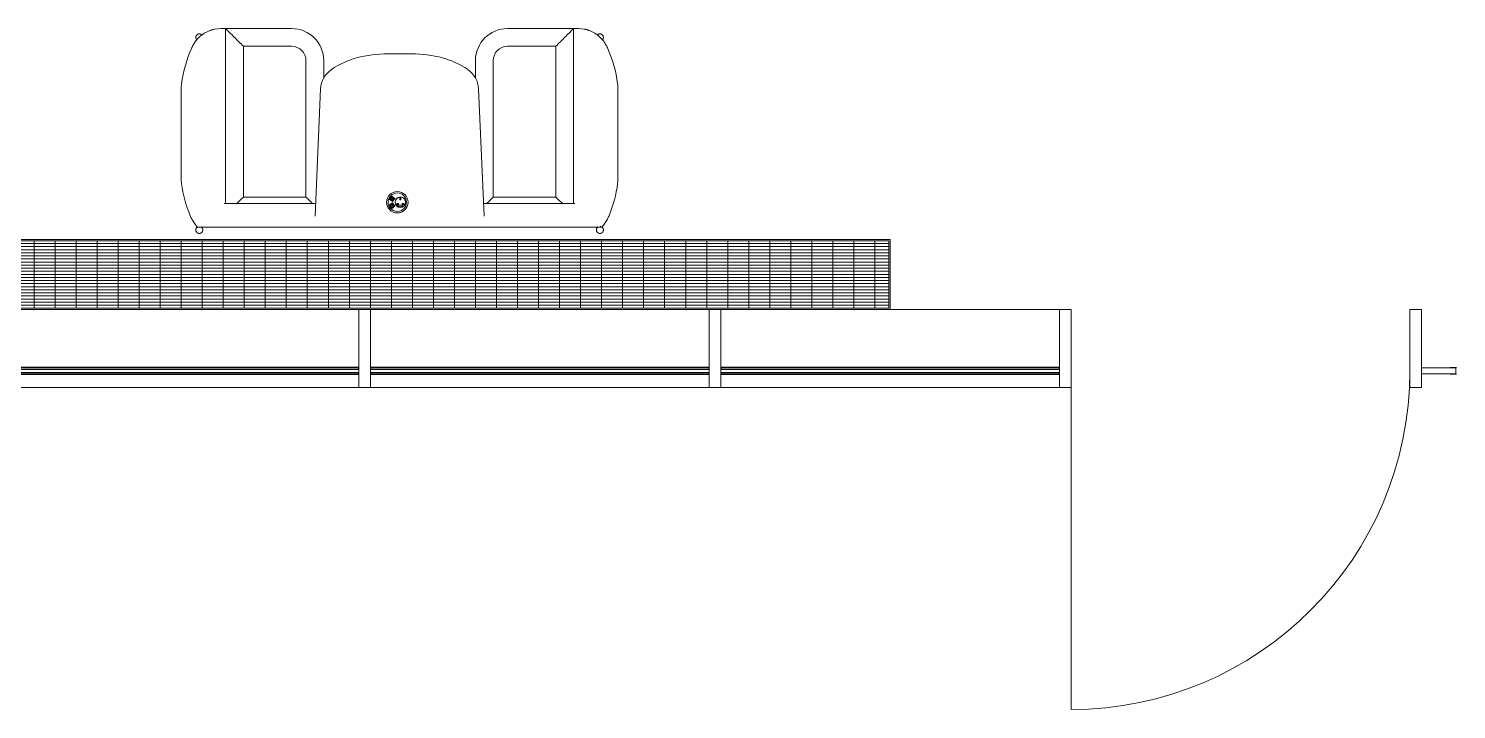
# Model space of a CAD drawing. Header units: millimetres. Extents: x 90978 to 295199, y -4084 to 97293.
# Drawn here: x 185611 to 191725, y 10695 to 13611 of the extents above; entities that cross this region are included whole.
import ezdxf

# ---------------------------------------------------------------- set-up
doc = ezdxf.new("R2010")
doc.units = ezdxf.units.MM
doc.header["$MEASUREMENT"] = 0
for name, color, linetype, lineweight in [('CSM-STL-XX-ZZ-M3-A-XXXX-00001_detached _19_04_21__rvt-1-Level 0$0$A-DOOR', 4, 'CONTINUOUS', 9), ('CSM-STL-XX-ZZ-M3-A-XXXX-00001_detached _19_04_21__rvt-1-Level 0$0$A-GENM', 7, 'CONTINUOUS', 9), ('CSM-STL-XX-ZZ-M3-A-XXXX-00001_detached _19_04_21__rvt-1-Level 0$0$A-GLAZ-CURT', 7, 'CONTINUOUS', 9), ('CSM-STL-XX-ZZ-M3-A-XXXX-00001_detached _19_04_21__rvt-1-Level 0$0$A-GLAZ-CWMG', 7, 'CONTINUOUS', 9), ('G-IMPT', 8, 'CONTINUOUS', 9), ('I-FURN', 8, 'CONTINUOUS', 9)]:
    doc.layers.add(name, color=color, linetype=linetype, lineweight=lineweight)

msp = doc.modelspace()

# ---------------------------------------------------------------- hatches: boundary and pattern name
at = {"layer": 'CSM-STL-XX-ZZ-M3-A-XXXX-00001_detached _19_04_21__rvt-1-Level 0$0$A-GENM'}
h = msp.add_hatch(dxfattribs=at)
h.set_pattern_fill('FP_27', color=256, style=0, pattern_type=2)
h.set_pattern_definition([(0, (173125.082, 12558.142), (0, 13.2), []), (90, (173125.08, 12558.14), (-90, 6e-15), [])])
h.paths.add_polyline_path([(189294.8, 12414.1), (189294.8, 12702.1), (156955.3, 12702.1), (156955.3, 12414.1), (189031.6, 12414.1)], flags=0)
at = {"layer": 'CSM-STL-XX-ZZ-M3-A-XXXX-00001_detached _19_04_21__rvt-1-Level 0$0$A-GLAZ-CURT'}
h = msp.add_hatch(color=256, dxfattribs=at)
h.paths.add_polyline_path([(185575.8, 12158.7), (185575.8, 12152.7), (187025.8, 12152.7), (187025.8, 12158.7), (186109.2, 12158.7)], flags=0)
h.paths.add_polyline_path([(185575.8, 12136.7), (185575.8, 12130.7), (187025.8, 12130.7), (187025.8, 12136.7), (186109.2, 12136.7)], flags=0)
h = msp.add_hatch(color=256, dxfattribs=at)
h.paths.add_polyline_path([(187075.8, 12158.7), (187075.8, 12152.7), (188525.8, 12152.7), (188525.8, 12158.7), (187609.2, 12158.7)], flags=0)
h.paths.add_polyline_path([(187075.8, 12136.7), (187075.8, 12130.7), (188525.8, 12130.7), (188525.8, 12136.7), (187609.2, 12136.7)], flags=0)
h = msp.add_hatch(color=256, dxfattribs=at)
h.paths.add_polyline_path([(190025.8, 12130.7), (190025.8, 12136.7), (188575.8, 12136.7), (188575.8, 12130.7)], flags=0)
h.paths.add_polyline_path([(190025.8, 12152.7), (190025.8, 12158.7), (188575.8, 12158.7), (188575.8, 12152.7)], flags=0)

# ---------------------------------------------------------------- linework, layer by layer
at = {"layer": 'CSM-STL-XX-ZZ-M3-A-XXXX-00001_detached _19_04_21__rvt-1-Level 0$0$A-DOOR', "lineweight": 20}
for p, q in [((190075.8, 12144.7), (190075.8, 10694.7)), ((191575.8, 12157.2), (191723.3, 12157.2)), ((191723.3, 12132.2), (191575.8, 12132.2)), ((191698.3, 12159.2), (191725.3, 12159.2)), ((191698.3, 12157.2), (191698.3, 12159.2)), ((191723.3, 12157.2), (191698.3, 12157.2)), ((191698.3, 12132.2), (191723.3, 12132.2)), ((191698.3, 12130.2), (191698.3, 12132.2)), ((191725.3, 12130.2), (191698.3, 12130.2)), ((191723.3, 12132.2), (191723.3, 12157.2)), ((191723.3, 12157.2), (191723.3, 12132.2))]:
    msp.add_line(p, q, dxfattribs=at)
at = {"layer": 'CSM-STL-XX-ZZ-M3-A-XXXX-00001_detached _19_04_21__rvt-1-Level 0$0$A-DOOR'}
msp.add_arc((190075.8, 12144.7), 1450, 270, 0, dxfattribs=at)
at = {"layer": 'CSM-STL-XX-ZZ-M3-A-XXXX-00001_detached _19_04_21__rvt-1-Level 0$0$A-GENM'}
for p, q in [((189294.8, 12702.1), (156955.3, 12702.1)), ((157147.6, 12708.1), (189300.8, 12708.1)), ((189294.8, 12414.1), (189294.8, 12702.1)), ((189300.8, 12708.1), (189300.8, 12408.2)), ((156955.3, 12414.1), (189294.8, 12414.1))]:
    msp.add_line(p, q, dxfattribs=at)
at = {"layer": 'CSM-STL-XX-ZZ-M3-A-XXXX-00001_detached _19_04_21__rvt-1-Level 0$0$A-GLAZ-CURT', "lineweight": 30}
for p, q in [((187025.8, 12158.7), (185575.8, 12158.7)), ((185575.8, 12152.7), (187025.8, 12152.7)), ((187025.8, 12136.7), (185575.8, 12136.7)), ((185575.8, 12130.7), (187025.8, 12130.7)), ((187025.8, 12152.7), (187025.8, 12158.7)), ((187025.8, 12130.7), (187025.8, 12136.7)), ((188525.8, 12158.7), (187075.8, 12158.7)), ((187075.8, 12158.7), (187075.8, 12152.7)), ((187075.8, 12152.7), (188525.8, 12152.7)), ((188525.8, 12136.7), (187075.8, 12136.7)), ((187075.8, 12136.7), (187075.8, 12130.7)), ((187075.8, 12130.7), (188525.8, 12130.7)), ((188525.8, 12152.7), (188525.8, 12158.7)), ((188525.8, 12130.7), (188525.8, 12136.7)), ((190025.8, 12158.7), (188575.8, 12158.7)), ((188575.8, 12158.7), (188575.8, 12152.7)), ((188575.8, 12152.7), (190025.8, 12152.7)), ((190025.8, 12136.7), (188575.8, 12136.7)), ((188575.8, 12136.7), (188575.8, 12130.7)), ((188575.8, 12130.7), (190025.8, 12130.7)), ((190025.8, 12152.7), (190025.8, 12158.7)), ((190025.8, 12130.7), (190025.8, 12136.7))]:
    msp.add_line(p, q, dxfattribs=at)
at = {"layer": 'CSM-STL-XX-ZZ-M3-A-XXXX-00001_detached _19_04_21__rvt-1-Level 0$0$A-GLAZ-CWMG'}
for p, q in [((185575.8, 12408.2), (187025.8, 12408.2)), ((187075.8, 12408.2), (188525.8, 12408.2)), ((188575.8, 12408.2), (190025.8, 12408.2)), ((185575.8, 12073.2), (187025.8, 12073.2)), ((187075.8, 12073.2), (188525.8, 12073.2)), ((188575.8, 12073.2), (190025.8, 12073.2))]:
    msp.add_line(p, q, dxfattribs=at)
at = {"layer": 'CSM-STL-XX-ZZ-M3-A-XXXX-00001_detached _19_04_21__rvt-1-Level 0$0$A-GLAZ-CWMG', "lineweight": 20, "extrusion": (0, 0, -1)}
for p, q in [((187075.8, 12408.2), (187025.8, 12408.2)), ((187025.8, 12408.2), (187025.8, 12073.2)), ((187075.8, 12073.2), (187075.8, 12408.2)), ((188575.8, 12408.2), (188525.8, 12408.2)), ((188525.8, 12408.2), (188525.8, 12073.2)), ((188575.8, 12073.2), (188575.8, 12408.2)), ((190075.8, 12408.2), (190025.8, 12408.2)), ((190025.8, 12408.2), (190025.8, 12073.2)), ((190075.8, 12073.2), (190075.8, 12408.2)), ((187025.8, 12073.2), (187075.8, 12073.2)), ((188525.8, 12073.2), (188575.8, 12073.2)), ((190025.8, 12073.2), (190075.8, 12073.2))]:
    msp.add_line(p, q, dxfattribs=at)
at = {"layer": 'CSM-STL-XX-ZZ-M3-A-XXXX-00001_detached _19_04_21__rvt-1-Level 0$0$A-GLAZ-CWMG', "lineweight": 20}
for p, q in [((191575.8, 12408.2), (191525.8, 12408.2)), ((191525.8, 12408.2), (191525.8, 12073.2)), ((191575.8, 12073.2), (191575.8, 12408.2)), ((191525.8, 12073.2), (191575.8, 12073.2))]:
    msp.add_line(p, q, dxfattribs=at)
at = {"layer": 'G-IMPT'}
for p, q in [((187166.3, 12893.4), (187156.2, 12880.3)), ((187157.6, 12880.5), (187156.2, 12880.3)), ((187156.2, 12880.3), (187169.4, 12870.2)), ((187169.4, 12864), (187156.2, 12854)), ((187156.2, 12854), (187157.6, 12853.8)), ((187156.2, 12854), (187166.3, 12840.8)), ((187166.5, 12892), (187157.6, 12880.5)), ((187157.6, 12880.5), (187169.2, 12871.6)), ((187169.2, 12862.6), (187157.6, 12853.8)), ((187157.6, 12853.8), (187166.5, 12842.2)), ((187159.9, 12882.4), (187162.7, 12886.1)), ((187162.7, 12848.1), (187159.9, 12851.8)), ((187160.7, 12883.2), (187164.3, 12887.9)), ((187171, 12875.3), (187160.7, 12883.2)), ((187160.7, 12851.1), (187171, 12859)), ((187164.3, 12846.3), (187160.7, 12851.1)), ((187164.3, 12887.9), (187174.7, 12880)), ((187174.7, 12854.2), (187164.3, 12846.3)), ((187179.5, 12883.4), (187166.3, 12893.4)), ((187166.3, 12893.4), (187166.5, 12892)), ((187166.3, 12840.8), (187179.5, 12850.9)), ((187166.5, 12842.2), (187166.3, 12840.8)), ((187178.1, 12883.2), (187166.5, 12892)), ((187166.5, 12842.2), (187178.1, 12851.1)), ((187178.1, 12883.2), (187169.2, 12871.6)), ((187169.2, 12871.6), (187169.4, 12870.2)), ((187169.4, 12864), (187169.2, 12862.6)), ((187169.2, 12862.6), (187178.1, 12851.1)), ((187169.4, 12870.2), (187179.5, 12883.4)), ((187179.5, 12850.9), (187169.4, 12864)), ((187170.5, 12859.9), (187173.1, 12856.6)), ((187173.1, 12877.6), (187170.9, 12874.7)), ((187174.7, 12880), (187171, 12875.3)), ((187171, 12859), (187174.7, 12854.2)), ((187179.5, 12883.4), (187178.1, 12883.2)), ((187178.1, 12851.1), (187179.5, 12850.9)), ((187189, 12862), (187195.9, 12862)), ((187189, 12857.5), (187189, 12862)), ((187189, 12862), (187189.1, 12861.9)), ((187189.1, 12857.6), (187189, 12857.5)), ((187195.9, 12857.5), (187189, 12857.5)), ((187189.1, 12861.9), (187195.8, 12861.9)), ((187189.1, 12857.6), (187189.1, 12861.9)), ((187189.1, 12861.9), (187195.8, 12861.9)), ((187189.1, 12857.6), (187189.1, 12861.9)), ((187195.8, 12857.6), (187189.1, 12857.6)), ((187195.8, 12857.6), (187189.1, 12857.6)), ((187193.1, 12854.5), (187213.9, 12854.5)), ((187193.1, 12849.1), (187193.1, 12854.5)), ((187193.1, 12854.5), (187193.3, 12854.3)), ((187193.3, 12849.3), (187193.1, 12849.1)), ((187193.3, 12854.3), (187213.6, 12854.3)), ((187193.3, 12849.3), (187193.3, 12854.3)), ((187195.9, 12862), (187195.8, 12861.9)), ((187195.8, 12861.9), (187195.8, 12857.6)), ((187195.8, 12861.9), (187195.8, 12857.6)), ((187195.9, 12857.5), (187195.8, 12857.6)), ((187195.9, 12862), (187195.9, 12857.5)), ((187201.2, 12885.4), (187205.7, 12885.4)), ((187201.2, 12876.9), (187201.2, 12885.4)), ((187201.2, 12885.4), (187201.4, 12885.2)), ((187201.4, 12877), (187201.2, 12876.9)), ((187205.7, 12876.9), (187201.2, 12876.9)), ((187201.4, 12885.2), (187205.6, 12885.2)), ((187201.4, 12877), (187201.4, 12885.2)), ((187201.4, 12885.2), (187205.6, 12885.2)), ((187201.4, 12877), (187201.4, 12885.2)), ((187205.6, 12877), (187201.4, 12877)), ((187205.6, 12877), (187201.4, 12877)), ((187205.7, 12885.4), (187205.6, 12885.2)), ((187205.6, 12885.2), (187205.6, 12877)), ((187205.6, 12885.2), (187205.6, 12877)), ((187205.7, 12876.9), (187205.6, 12877)), ((187205.7, 12885.4), (187205.7, 12876.9)), ((187211.1, 12862), (187218, 12862)), ((187211.1, 12857.5), (187211.1, 12862)), ((187211.1, 12862), (187211.2, 12861.9)), ((187211.2, 12857.6), (187211.1, 12857.5)), ((187218, 12857.5), (187211.1, 12857.5)), ((187211.2, 12861.9), (187217.9, 12861.9)), ((187211.2, 12857.6), (187211.2, 12861.9)), ((187211.2, 12861.9), (187217.9, 12861.9)), ((187211.2, 12857.6), (187211.2, 12861.9)), ((187217.9, 12857.6), (187211.2, 12857.6)), ((187217.9, 12857.6), (187211.2, 12857.6)), ((187213.6, 12854.3), (187213.9, 12854.5)), ((187213.6, 12854.3), (187213.6, 12849.3)), ((187213.6, 12849.3), (187213.9, 12849.1)), ((187213.9, 12854.5), (187213.9, 12849.1)), ((187218, 12862), (187217.9, 12861.9)), ((187217.9, 12861.9), (187217.9, 12857.6)), ((187217.9, 12861.9), (187217.9, 12857.6)), ((187218, 12857.5), (187217.9, 12857.6)), ((187218, 12862), (187218, 12857.5))]:
    msp.add_line(p, q, dxfattribs=at)
for centre, radius, start, end in [((187190.2, 12867.1), 46, 0, 180), ((187190.2, 12867.1), 39.6, 0, 180), ((187190.2, 12867.1), 46, 180, 0), ((187190.2, 12867.1), 39.6, 180, 0), ((187203.5, 12867.2), 22.7, 0, 180), ((187203.5, 12867.2), 22.7, 180, 0), ((187203.5, 12867.2), 22.4, 0, 180), ((187203.5, 12867.2), 22.4, 180, 0), ((187203.5, 12892.9), 45, 256.686, 283.314), ((187203.5, 12892.9), 44.8, 256.89626, 283.10374)]:
    msp.add_arc(centre, radius, start, end, dxfattribs=at)
at = {"layer": 'I-FURN'}
for p, q in [((186327.7, 13574.6), (186327.6, 13574)), ((186327.6, 13574), (186327.6, 13573.4)), ((186327.6, 13573.4), (186327.6, 13573.1)), ((186327.6, 13573.1), (186327.6, 13572.5)), ((186327.8, 13575.8), (186327.7, 13575.2)), ((186327.7, 13575.2), (186327.7, 13574.6)), ((186328, 13576.4), (186327.8, 13575.8)), ((186328.1, 13577), (186328, 13576.4)), ((186328.3, 13577.6), (186328.1, 13577)), ((186328.5, 13578.1), (186328.3, 13577.6)), ((186328.7, 13578.7), (186328.5, 13578.1)), ((186328.9, 13579.3), (186328.7, 13578.7)), ((186329.2, 13579.8), (186328.9, 13579.3)), ((186329.4, 13580.3), (186329.2, 13579.8)), ((186329.7, 13580.9), (186329.4, 13580.3)), ((186330.1, 13581.4), (186329.7, 13580.9)), ((186330.4, 13581.9), (186330.1, 13581.4)), ((186330.8, 13582.3), (186330.4, 13581.9)), ((186331.1, 13582.8), (186330.8, 13582.3)), ((186331.5, 13583.3), (186331.1, 13582.8)), ((186331.9, 13583.7), (186331.5, 13583.3)), ((186332.4, 13584.1), (186331.9, 13583.7)), ((186332.8, 13584.5), (186332.4, 13584.1)), ((186333.3, 13584.9), (186332.8, 13584.5)), ((186333.8, 13585.3), (186333.3, 13584.9)), ((186334.3, 13585.6), (186333.8, 13585.3)), ((186334.8, 13585.9), (186334.3, 13585.6)), ((186335.3, 13586.2), (186334.8, 13585.9)), ((186335.8, 13586.5), (186335.3, 13586.2)), ((186336.4, 13586.8), (186335.8, 13586.5)), ((186336.9, 13587), (186336.4, 13586.8)), ((186337.5, 13587.2), (186336.9, 13587)), ((186338, 13587.4), (186337.5, 13587.2)), ((186338.6, 13587.6), (186338, 13587.4)), ((186339.2, 13587.7), (186338.6, 13587.6)), ((186339.8, 13587.9), (186339.2, 13587.7)), ((186340.4, 13588), (186339.8, 13587.9)), ((186341, 13588), (186340.4, 13588)), ((186341.6, 13588.1), (186341, 13588)), ((186342.2, 13588.1), (186341.6, 13588.1)), ((186342.8, 13588.1), (186342.2, 13588.1)), ((186343.4, 13588.1), (186342.8, 13588.1)), ((186344, 13588.1), (186343.4, 13588.1)), ((186344.5, 13588), (186344, 13588.1)), ((186345.1, 13587.9), (186344.5, 13588)), ((186345.7, 13587.8), (186345.1, 13587.9)), ((186346.3, 13587.7), (186345.7, 13587.8)), ((186346.9, 13587.5), (186346.3, 13587.7)), ((186347.5, 13587.3), (186346.9, 13587.5)), ((186348, 13587.1), (186347.5, 13587.3)), ((186348.6, 13586.9), (186348, 13587.1)), ((186349.1, 13586.6), (186348.6, 13586.9)), ((186349.7, 13586.4), (186349.1, 13586.6)), ((186350.2, 13586.1), (186349.7, 13586.4)), ((186350.7, 13585.7), (186350.2, 13586.1)), ((186351.2, 13585.4), (186350.7, 13585.7)), ((186351.7, 13585.1), (186351.2, 13585.4)), ((186352.2, 13584.7), (186351.7, 13585.1)), ((186352.6, 13584.3), (186352.2, 13584.7)), ((186353, 13583.9), (186352.6, 13584.3)), ((186353.5, 13583.5), (186353, 13583.9)), ((186421.4, 13610.4), (186408.3, 13608.4)), ((186434.7, 13611), (186421.4, 13610.4)), ((186434.7, 13611), (186455.2, 13611)), ((186455.2, 13611), (186455.2, 12859.7)), ((186455.2, 13611), (186738, 13611)), ((187662.4, 13611), (187825.2, 13611)), ((187825.2, 13611), (187945.2, 13611)), ((187945.2, 13611), (187965.7, 13611)), ((187945.2, 12859.9), (187945.2, 13611)), ((187979, 13610.4), (187965.7, 13611)), ((187992.1, 13608.4), (187979, 13610.4)), ((188047.6, 13584.1), (188047.2, 13583.7)), ((188048, 13584.5), (188047.6, 13584.1)), ((188048.5, 13584.9), (188048, 13584.5)), ((188049, 13585.3), (188048.5, 13584.9)), ((188049.5, 13585.6), (188049, 13585.3)), ((188050, 13585.9), (188049.5, 13585.6)), ((188050.5, 13586.2), (188050, 13585.9)), ((188051, 13586.5), (188050.5, 13586.2)), ((188051.6, 13586.8), (188051, 13586.5)), ((188052.1, 13587), (188051.6, 13586.8)), ((188052.7, 13587.2), (188052.1, 13587)), ((188053.3, 13587.4), (188052.7, 13587.2)), ((188053.8, 13587.6), (188053.3, 13587.4)), ((188054.4, 13587.7), (188053.8, 13587.6)), ((188055, 13587.9), (188054.4, 13587.7)), ((188055.6, 13588), (188055, 13587.9)), ((188056.2, 13588), (188055.6, 13588)), ((188056.8, 13588.1), (188056.2, 13588)), ((188057.4, 13588.1), (188056.8, 13588.1)), ((188058, 13588.1), (188057.4, 13588.1)), ((188058.6, 13588.1), (188058, 13588.1)), ((188059.2, 13588.1), (188058.6, 13588.1)), ((188059.8, 13588), (188059.2, 13588.1)), ((188060.4, 13587.9), (188059.8, 13588)), ((188061, 13587.8), (188060.4, 13587.9)), ((188061.5, 13587.7), (188061, 13587.8)), ((188062.1, 13587.5), (188061.5, 13587.7)), ((188062.7, 13587.3), (188062.1, 13587.5)), ((188063.3, 13587.1), (188062.7, 13587.3)), ((188063.8, 13586.9), (188063.3, 13587.1)), ((188064.4, 13586.6), (188063.8, 13586.9)), ((188064.9, 13586.4), (188064.4, 13586.6)), ((188065.4, 13586.1), (188064.9, 13586.4)), ((188065.9, 13585.7), (188065.4, 13586.1)), ((188066.4, 13585.4), (188065.9, 13585.7)), ((188066.9, 13585.1), (188066.4, 13585.4)), ((188067.4, 13584.7), (188066.9, 13585.1)), ((188067.8, 13584.3), (188067.4, 13584.7)), ((188068.3, 13583.9), (188067.8, 13584.3)), ((188068.7, 13583.5), (188068.3, 13583.9)), ((188069.1, 13583), (188068.7, 13583.5)), ((188069.5, 13582.6), (188069.1, 13583)), ((188069.8, 13582.1), (188069.5, 13582.6)), ((188070.2, 13581.6), (188069.8, 13582.1)), ((188070.5, 13581.1), (188070.2, 13581.6)), ((188070.8, 13580.6), (188070.5, 13581.1)), ((188071.1, 13580), (188070.8, 13580.6)), ((188071.4, 13579.5), (188071.1, 13580)), ((188071.6, 13579), (188071.4, 13579.5)), ((188071.9, 13578.4), (188071.6, 13579)), ((188072.1, 13577.8), (188071.9, 13578.4)), ((188072.2, 13577.3), (188072.1, 13577.8)), ((188072.4, 13576.7), (188072.2, 13577.3)), ((188072.5, 13576.1), (188072.4, 13576.7)), ((188072.6, 13575.5), (188072.5, 13576.1)), ((188072.7, 13574.9), (188072.6, 13575.5)), ((188072.8, 13574.3), (188072.7, 13574.9)), ((188072.8, 13573.7), (188072.8, 13574.3)), ((188072.8, 13573.1), (188072.8, 13573.7)), ((188072.8, 13572.8), (188072.8, 13573.1)), ((188072.8, 13572.2), (188072.8, 13572.8)), ((186327.6, 13572.5), (186327.6, 13571.9)), ((186327.6, 13571.9), (186327.7, 13571.3)), ((186327.7, 13571.3), (186327.8, 13570.7)), ((186327.8, 13570.7), (186327.9, 13570.1)), ((186327.9, 13570.1), (186328, 13569.6)), ((186328, 13569.6), (186328.2, 13569)), ((186328.2, 13569), (186328.4, 13568.4)), ((186328.4, 13568.4), (186328.6, 13567.8)), ((186328.6, 13567.8), (186328.8, 13567.3)), ((186328.8, 13567.3), (186329, 13566.7)), ((186329, 13566.7), (186329.3, 13566.2)), ((186329.3, 13566.2), (186329.6, 13565.7)), ((186329.6, 13565.7), (186329.9, 13565.2)), ((186329.9, 13565.2), (186330.2, 13564.7)), ((186330.2, 13564.7), (186330.6, 13564.2)), ((186330.6, 13564.2), (186330.9, 13563.7)), ((186330.9, 13563.7), (186331.3, 13563.2)), ((186331.3, 13563.2), (186331.7, 13562.8)), ((186738, 13535.1), (186531.1, 13535.1)), ((186531.1, 13535.1), (186531.1, 12889.1)), ((187869.3, 13535.1), (187662.4, 13535.1)), ((187869.3, 12889.1), (187869.3, 13535.1)), ((188068.9, 13563), (188069.3, 13563.4)), ((188069.3, 13563.4), (188069.7, 13563.9)), ((188069.7, 13563.9), (188070, 13564.4)), ((188070, 13564.4), (188070.4, 13564.9)), ((188070.4, 13564.9), (188070.7, 13565.4)), ((188070.7, 13565.4), (188071, 13565.9)), ((188071, 13565.9), (188071.2, 13566.4)), ((188071.2, 13566.4), (188071.5, 13567)), ((188071.5, 13567), (188071.7, 13567.5)), ((188071.7, 13567.5), (188072, 13568.1)), ((188072, 13568.1), (188072.1, 13568.7)), ((188072.1, 13568.7), (188072.3, 13569.2)), ((188072.3, 13569.2), (188072.5, 13569.8)), ((188072.5, 13569.8), (188072.6, 13570.4)), ((188072.6, 13570.4), (188072.7, 13571)), ((188072.7, 13571.6), (188072.8, 13572.2)), ((188072.7, 13571), (188072.7, 13571.6)), ((186799.3, 12889.1), (186799.3, 13473.8)), ((186875.2, 13473.8), (186875.2, 13399.1)), ((187251.1, 13502.7), (187149.3, 13502.7)), ((187525.2, 13399.1), (187525.2, 13473.8)), ((187601.1, 13473.8), (187601.1, 12889.1)), ((186265.2, 13364.3), (186265.2, 12957.8)), ((186862.2, 13352.8), (186838.4, 12806.8)), ((187562, 12806.8), (187538.2, 13352.8)), ((188135.2, 12957.8), (188135.2, 13364.3)), ((186840.7, 12861), (186449.3, 12861)), ((186531.1, 12889.1), (186799.3, 12889.1)), ((187951.1, 12861), (187559.7, 12861)), ((187601.1, 12889.1), (187869.3, 12889.1)), ((186327.7, 12750), (186327.6, 12749.4)), ((186327.6, 12749.4), (186327.6, 12748.8)), ((186327.6, 12748.8), (186327.6, 12748.5)), ((186327.6, 12748.5), (186327.6, 12747.9)), ((186327.6, 12747.9), (186327.6, 12747.3)), ((186327.6, 12747.3), (186327.7, 12746.7)), ((186327.8, 12751.2), (186327.7, 12750.6)), ((186327.7, 12750.6), (186327.7, 12750)), ((186327.7, 12746.7), (186327.8, 12746.1)), ((186328, 12751.8), (186327.8, 12751.2)), ((186327.8, 12746.1), (186327.9, 12745.5)), ((186327.9, 12745.5), (186328, 12744.9)), ((186328.1, 12752.4), (186328, 12751.8)), ((186328, 12744.9), (186328.2, 12744.4)), ((186328.3, 12753), (186328.1, 12752.4)), ((186328.2, 12744.4), (186328.4, 12743.8)), ((186328.5, 12753.5), (186328.3, 12753)), ((186328.4, 12743.8), (186328.6, 12743.2)), ((186328.7, 12754.1), (186328.5, 12753.5)), ((186328.6, 12743.2), (186328.8, 12742.7)), ((186328.9, 12754.7), (186328.7, 12754.1)), ((186328.8, 12742.7), (186329, 12742.1)), ((186329.2, 12755.2), (186328.9, 12754.7)), ((186329, 12742.1), (186329.3, 12741.6)), ((186329.4, 12755.7), (186329.2, 12755.2)), ((186329.3, 12741.6), (186329.6, 12741.1)), ((186329.7, 12756.2), (186329.4, 12755.7)), ((186329.6, 12741.1), (186329.9, 12740.5)), ((186330.1, 12756.8), (186329.7, 12756.2)), ((186329.9, 12740.5), (186330.2, 12740)), ((186330.4, 12757.2), (186330.1, 12756.8)), ((186330.2, 12740), (186330.6, 12739.6)), ((186330.8, 12757.7), (186330.4, 12757.2)), ((186330.6, 12739.6), (186330.9, 12739.1)), ((186331.1, 12758.2), (186330.8, 12757.7)), ((186330.9, 12739.1), (186331.3, 12738.6)), ((186331.5, 12758.6), (186331.1, 12758.2)), ((186331.3, 12738.6), (186331.7, 12738.2)), ((186331.9, 12759.1), (186331.5, 12758.6)), ((186331.7, 12738.2), (186332.1, 12737.8)), ((186332.4, 12759.5), (186331.9, 12759.1)), ((186332.1, 12737.8), (186332.6, 12737.3)), ((186332.8, 12759.9), (186332.4, 12759.5)), ((186332.6, 12737.3), (186333, 12737)), ((186333.3, 12760.3), (186332.8, 12759.9)), ((186333, 12737), (186333.5, 12736.6)), ((186333.8, 12760.6), (186333.3, 12760.3)), ((186333.5, 12736.6), (186334, 12736.2)), ((186334.3, 12761), (186333.8, 12760.6)), ((186334, 12736.2), (186334.5, 12735.9)), ((186334.5, 12735.9), (186335, 12735.6)), ((188060.2, 12761), (186334.6, 12761)), ((186335, 12735.6), (186335.5, 12735.3)), ((186335.5, 12735.3), (186336.1, 12735)), ((186336.1, 12735), (186336.6, 12734.8)), ((186336.6, 12734.8), (186337.2, 12734.5)), ((186337.2, 12734.5), (186337.7, 12734.3)), ((186337.7, 12734.3), (186338.3, 12734.1)), ((186338.3, 12734.1), (186338.9, 12734)), ((186338.9, 12734), (186339.5, 12733.8)), ((186339.5, 12733.8), (186340, 12733.7)), ((186340, 12733.7), (186340.6, 12733.6)), ((186340.6, 12733.6), (186341.2, 12733.6)), ((186341.2, 12733.6), (186341.8, 12733.5)), ((186341.8, 12733.5), (186342.4, 12733.5)), ((186342.4, 12733.5), (186343, 12733.5)), ((186343, 12733.5), (186343.6, 12733.6)), ((186343.6, 12733.6), (186344.2, 12733.6)), ((186344.2, 12733.6), (186344.8, 12733.7)), ((186344.8, 12733.7), (186345.4, 12733.8)), ((186345.4, 12733.8), (186346, 12733.9)), ((186346, 12733.9), (186346.6, 12734.1)), ((186346.6, 12734.1), (186347.2, 12734.2)), ((186347.2, 12734.2), (186347.7, 12734.4)), ((186347.7, 12734.4), (186348.3, 12734.6)), ((186348.3, 12734.6), (186348.8, 12734.9)), ((186348.8, 12734.9), (186349.4, 12735.1)), ((186349.4, 12735.1), (186349.9, 12735.4)), ((186349.9, 12735.4), (186350.4, 12735.7)), ((186350.4, 12735.7), (186350.9, 12736)), ((186351.2, 12760.8), (186350.7, 12761.1)), ((186350.9, 12736), (186351.4, 12736.4)), ((186351.7, 12760.4), (186351.2, 12760.8)), ((186351.4, 12736.4), (186351.9, 12736.7)), ((186352.2, 12760.1), (186351.7, 12760.4)), ((186351.9, 12736.7), (186352.4, 12737.1)), ((186352.6, 12759.7), (186352.2, 12760.1)), ((186352.4, 12737.1), (186352.8, 12737.5)), ((186353, 12759.3), (186352.6, 12759.7)), ((186352.8, 12737.5), (186353.2, 12737.9)), ((186353.5, 12758.8), (186353, 12759.3)), ((186353.2, 12737.9), (186353.7, 12738.4)), ((186353.9, 12758.4), (186353.5, 12758.8)), ((186353.7, 12738.4), (186354.1, 12738.8)), ((186354.3, 12757.9), (186353.9, 12758.4)), ((186354.1, 12738.8), (186354.4, 12739.3)), ((186354.6, 12757.5), (186354.3, 12757.9)), ((186354.4, 12739.3), (186354.8, 12739.8)), ((186355, 12757), (186354.6, 12757.5)), ((186354.8, 12739.8), (186355.1, 12740.3)), ((186355.3, 12756.5), (186355, 12757)), ((186355.1, 12740.3), (186355.4, 12740.8)), ((186355.6, 12756), (186355.3, 12756.5)), ((186355.4, 12740.8), (186355.7, 12741.3)), ((186355.9, 12755.4), (186355.6, 12756)), ((186355.7, 12741.3), (186356, 12741.8)), ((186356.2, 12754.9), (186355.9, 12755.4)), ((186356, 12741.8), (186356.3, 12742.4)), ((186356.4, 12754.4), (186356.2, 12754.9)), ((186356.3, 12742.4), (186356.5, 12742.9)), ((186356.6, 12753.8), (186356.4, 12754.4)), ((186356.5, 12742.9), (186356.7, 12743.5)), ((186356.8, 12753.2), (186356.6, 12753.8)), ((186356.7, 12743.5), (186356.9, 12744.1)), ((186357, 12752.7), (186356.8, 12753.2)), ((186356.9, 12744.1), (186357.1, 12744.6)), ((186357.2, 12752.1), (186357, 12752.7)), ((186357.1, 12744.6), (186357.2, 12745.2)), ((186357.3, 12751.5), (186357.2, 12752.1)), ((186357.2, 12745.2), (186357.3, 12745.8)), ((186357.4, 12750.9), (186357.3, 12751.5)), ((186357.3, 12745.8), (186357.4, 12746.4)), ((186357.5, 12750.3), (186357.4, 12750.9)), ((186357.4, 12746.4), (186357.5, 12747)), ((186357.5, 12749.7), (186357.5, 12750.3)), ((186357.6, 12749.1), (186357.5, 12749.7)), ((186357.5, 12747), (186357.6, 12747.6)), ((186357.6, 12748.5), (186357.6, 12749.1)), ((186357.6, 12748.2), (186357.6, 12748.5)), ((186357.6, 12747.6), (186357.6, 12748.2)), ((188042.9, 12750), (188042.8, 12749.4)), ((188042.8, 12749.4), (188042.8, 12748.8)), ((188042.8, 12748.8), (188042.8, 12748.5)), ((188042.8, 12748.5), (188042.8, 12747.9)), ((188042.8, 12747.9), (188042.9, 12747.3)), ((188043, 12750.6), (188042.9, 12750)), ((188042.9, 12747.3), (188042.9, 12746.7)), ((188042.9, 12746.7), (188043, 12746.1)), ((188043.1, 12751.2), (188043, 12750.6)), ((188043, 12746.1), (188043.1, 12745.5)), ((188043.2, 12751.8), (188043.1, 12751.2)), ((188043.1, 12745.5), (188043.2, 12744.9)), ((188043.3, 12752.4), (188043.2, 12751.8)), ((188043.2, 12744.9), (188043.4, 12744.4)), ((188043.5, 12753), (188043.3, 12752.4)), ((188043.4, 12744.4), (188043.6, 12743.8)), ((188043.7, 12753.5), (188043.5, 12753)), ((188043.6, 12743.8), (188043.8, 12743.2)), ((188043.9, 12754.1), (188043.7, 12753.5)), ((188043.8, 12743.2), (188044, 12742.7)), ((188044.1, 12754.7), (188043.9, 12754.1)), ((188044, 12742.7), (188044.2, 12742.1)), ((188044.4, 12755.2), (188044.1, 12754.7)), ((188044.2, 12742.1), (188044.5, 12741.6)), ((188044.7, 12755.7), (188044.4, 12755.2)), ((188044.5, 12741.6), (188044.8, 12741.1)), ((188045, 12756.2), (188044.7, 12755.7)), ((188044.8, 12741.1), (188045.1, 12740.5)), ((188045.3, 12756.8), (188045, 12756.2)), ((188045.1, 12740.5), (188045.4, 12740)), ((188045.6, 12757.2), (188045.3, 12756.8)), ((188045.4, 12740), (188045.8, 12739.6)), ((188046, 12757.7), (188045.6, 12757.2)), ((188045.8, 12739.6), (188046.2, 12739.1)), ((188046.4, 12758.2), (188046, 12757.7)), ((188046.2, 12739.1), (188046.5, 12738.6)), ((188046.8, 12758.6), (188046.4, 12758.2)), ((188046.5, 12738.6), (188046.9, 12738.2)), ((188047.2, 12759.1), (188046.8, 12758.6)), ((188046.9, 12738.2), (188047.4, 12737.8)), ((188047.6, 12759.5), (188047.2, 12759.1)), ((188047.4, 12737.8), (188047.8, 12737.3)), ((188048, 12759.9), (188047.6, 12759.5)), ((188047.8, 12737.3), (188048.3, 12737)), ((188048.5, 12760.3), (188048, 12759.9)), ((188048.3, 12737), (188048.7, 12736.6)), ((188049, 12760.6), (188048.5, 12760.3)), ((188048.7, 12736.6), (188049.2, 12736.2)), ((188049.5, 12761), (188049, 12760.6)), ((188049.2, 12736.2), (188049.7, 12735.9)), ((188049.7, 12735.9), (188050.2, 12735.6)), ((188050.2, 12735.6), (188050.7, 12735.3)), ((188050.7, 12735.3), (188051.3, 12735)), ((188051.3, 12735), (188051.8, 12734.8)), ((188051.8, 12734.8), (188052.4, 12734.5)), ((188052.4, 12734.5), (188052.9, 12734.3)), ((188052.9, 12734.3), (188053.5, 12734.1)), ((188053.5, 12734.1), (188054.1, 12734)), ((188054.1, 12734), (188054.7, 12733.8)), ((188054.7, 12733.8), (188055.3, 12733.7)), ((188055.3, 12733.7), (188055.9, 12733.6)), ((188055.9, 12733.6), (188056.5, 12733.6)), ((188056.5, 12733.6), (188057.1, 12733.5)), ((188057.1, 12733.5), (188057.7, 12733.5)), ((188057.7, 12733.5), (188058.3, 12733.5)), ((188058.3, 12733.5), (188058.9, 12733.6)), ((188058.9, 12733.6), (188059.5, 12733.6)), ((188059.5, 12733.6), (188060, 12733.7)), ((188065.8, 12761), (188060, 12761)), ((188060, 12733.7), (188060.6, 12733.8)), ((188060.2, 12765.1), (188060.2, 12761)), ((188060.6, 12733.8), (188061.2, 12733.9)), ((188061.2, 12733.9), (188061.8, 12734.1)), ((188061.8, 12734.1), (188062.4, 12734.2)), ((188062.4, 12734.2), (188063, 12734.4)), ((188063, 12734.4), (188063.5, 12734.6)), ((188063.5, 12734.6), (188064.1, 12734.9)), ((188064.1, 12734.9), (188064.6, 12735.1)), ((188064.6, 12735.1), (188065.1, 12735.4)), ((188065.1, 12735.4), (188065.6, 12735.7)), ((188065.6, 12735.7), (188066.2, 12736)), ((188066.4, 12760.8), (188065.9, 12761.1)), ((188066.2, 12736), (188066.6, 12736.4)), ((188066.9, 12760.4), (188066.4, 12760.8)), ((188066.6, 12736.4), (188067.1, 12736.7)), ((188067.4, 12760.1), (188066.9, 12760.4)), ((188067.1, 12736.7), (188067.6, 12737.1)), ((188067.8, 12759.7), (188067.4, 12760.1)), ((188067.6, 12737.1), (188068, 12737.5)), ((188068.3, 12759.3), (188067.8, 12759.7)), ((188068, 12737.5), (188068.5, 12737.9)), ((188068.7, 12758.8), (188068.3, 12759.3)), ((188068.5, 12737.9), (188068.9, 12738.4)), ((188069.1, 12758.4), (188068.7, 12758.8)), ((188068.9, 12738.4), (188069.3, 12738.8)), ((188069.5, 12757.9), (188069.1, 12758.4)), ((188069.3, 12738.8), (188069.7, 12739.3)), ((188069.8, 12757.5), (188069.5, 12757.9)), ((188069.7, 12739.3), (188070, 12739.8)), ((188070.2, 12757), (188069.8, 12757.5)), ((188070, 12739.8), (188070.4, 12740.3)), ((188070.5, 12756.5), (188070.2, 12757)), ((188070.4, 12740.3), (188070.7, 12740.8)), ((188070.8, 12756), (188070.5, 12756.5)), ((188070.7, 12740.8), (188071, 12741.3)), ((188071.1, 12755.4), (188070.8, 12756)), ((188071, 12741.3), (188071.2, 12741.8)), ((188071.4, 12754.9), (188071.1, 12755.4)), ((188071.2, 12741.8), (188071.5, 12742.4)), ((188071.6, 12754.4), (188071.4, 12754.9)), ((188071.5, 12742.4), (188071.7, 12742.9)), ((188071.9, 12753.8), (188071.6, 12754.4)), ((188071.7, 12742.9), (188072, 12743.5)), ((188072.1, 12753.2), (188071.9, 12753.8)), ((188072, 12743.5), (188072.1, 12744.1)), ((188072.2, 12752.7), (188072.1, 12753.2)), ((188072.1, 12744.1), (188072.3, 12744.6)), ((188072.4, 12752.1), (188072.2, 12752.7)), ((188072.3, 12744.6), (188072.5, 12745.2)), ((188072.5, 12751.5), (188072.4, 12752.1)), ((188072.6, 12750.9), (188072.5, 12751.5)), ((188072.5, 12745.2), (188072.6, 12745.8)), ((188072.7, 12750.3), (188072.6, 12750.9)), ((188072.6, 12745.8), (188072.7, 12746.4)), ((188072.8, 12749.7), (188072.7, 12750.3)), ((188072.7, 12747), (188072.8, 12747.6)), ((188072.7, 12746.4), (188072.7, 12747)), ((188072.8, 12749.1), (188072.8, 12749.7)), ((188072.8, 12748.5), (188072.8, 12749.1)), ((188072.8, 12748.2), (188072.8, 12748.5)), ((188072.8, 12747.6), (188072.8, 12748.2))]:
    msp.add_line(p, q, dxfattribs=at)
for centre, radius, start, end in [((186342.6, 13573.2), 15, 45, 180), ((186342.6, 13573.1), 15, 135, 180), ((186342.6, 13573.2), 15, 180, 223.12784), ((186342.6, 13573.1), 15, 180, 222.77881), ((186738, 13473.8), 137.3, 0, 90), ((187662.4, 13473.8), 137.3, 90, 180), ((188057.8, 13573.2), 15, 0, 135), ((188057.8, 13573.1), 15, 0, 45), ((188057.8, 13573.2), 15, 316.87216, 0), ((188057.8, 13573.1), 15, 317.22119, 0), ((186826.5, 13298.7), 565, 155.95944, 172.29303), ((186738, 13473.8), 61.4, 0, 90), ((187662.4, 13473.8), 61.4, 90, 180), ((187573.9, 13298.7), 565, 7.70697, 24.04056), ((187107.7, 13144.2), 353, 105.03552, 124.45256), ((187149.3, 12989.3), 513.5, 90, 105.03552), ((187251.1, 12989.3), 513.5, 74.96448, 90), ((187292.7, 13144.2), 353, 55.54744, 74.96448), ((186967.7, 13348.2), 105.6, 124.45256, 177.50011), ((187432.7, 13348.2), 105.6, 2.49989, 55.54744), ((187843.9, 13161), 1591.7, 172.29303, 172.66317), ((186556.5, 13161), 1591.7, 7.33683, 7.70697), ((187843.9, 13161), 1591.7, 187.33683, 187.70697), ((186826.5, 13023.3), 565, 187.70697, 202.24983), ((187573.9, 13023.3), 565, 337.75017, 352.29303), ((186556.5, 13161), 1591.7, 352.29303, 352.66317), ((186450.1, 12869.3), 158.3, 202.24983, 208.15257), ((187950.4, 12869.3), 158.3, 331.84743, 337.75017), ((186342.6, 12748.5), 15, 122.36468, 180), ((186342.6, 12748.5), 15, 135, 180), ((186342.6, 12748.5), 15, 180, 225), ((186342.6, 12748.5), 15, 180, 0), ((186342.6, 12748.5), 15, 0, 56.97139), ((186342.6, 12748.5), 15, 0, 45), ((186342.6, 12748.5), 15, 315, 0), ((188057.8, 12748.5), 15, 123.02861, 180), ((188057.8, 12748.5), 15, 135, 180), ((188057.8, 12748.5), 15, 180, 225), ((188057.8, 12748.5), 15, 180, 0), ((188057.8, 12748.5), 15, 0, 57.63848), ((188057.8, 12748.5), 15, 0, 45), ((188057.8, 12748.5), 15, 315, 0)]:
    msp.add_arc(centre, radius, start, end, dxfattribs=at)
for points, knots in [([(186408.3, 13608.4), (186407.2, 13608.2), (186404, 13607.5), (186398, 13606), (186392, 13604.1), (186385.4, 13601.8), (186376.1, 13597.9), (186363.9, 13591.3), (186351.4, 13582.6), (186339.4, 13572.1), (186328.5, 13559.9), (186319.1, 13546.4), (186314, 13536.7), (186311.7, 13531.7)], [0, 0, 0, 0, 0.1, 0.2, 0.25, 0.3, 0.4, 0.5, 0.6, 0.7, 0.8, 0.9, 1, 1, 1, 1]), ([(188088.7, 13531.7), (188086.4, 13536.7), (188081.3, 13546.4), (188071.9, 13559.9), (188061, 13572.1), (188049, 13582.6), (188036.5, 13591.3), (188024.3, 13597.9), (188015, 13601.8), (188008.4, 13604.1), (188002.5, 13606), (187996.4, 13607.5), (187993.3, 13608.2), (187992.1, 13608.4)], [0, 0, 0, 0, 0.1, 0.2, 0.3, 0.4, 0.5, 0.6, 0.7, 0.75, 0.8, 0.9, 1, 1, 1, 1])]:
    msp.add_open_spline(points, degree=3, knots=knots, dxfattribs=at)
for points in [[(186531.1, 13535.1), (186518, 13548.4), (186491.9, 13574.3), (186467.1, 13599), (186455.2, 13611)], [(187869.3, 13535.1), (187882.6, 13548.3), (187908.5, 13574.3), (187933.2, 13599.1), (187945.2, 13611)], [(186311.7, 13531.7), (186311.5, 13531.2), (186311.1, 13530.3), (186310.7, 13529.4), (186310.5, 13528.9)], [(188089.9, 13528.9), (188089.7, 13529.4), (188089.3, 13530.3), (188088.9, 13531.2), (188088.7, 13531.7)], [(186531.1, 12889.1), (186521.2, 12879.3), (186511.4, 12869.5), (186501.8, 12859.8)], [(186828.6, 12859.8), (186819, 12869.4), (186809.2, 12879.1), (186799.3, 12889.1)], [(187601.1, 12889.1), (187591.1, 12879.3), (187581.3, 12869.5), (187571.7, 12859.8)], [(187869.3, 12889.1), (187879.1, 12879.1), (187888.9, 12869.4), (187898.6, 12859.8)], [(186310.5, 12794.6), (186313.8, 12788.5), (186321.1, 12776.7), (186329.9, 12766.1), (186334.6, 12761)], [(188065.8, 12761), (188070.5, 12766.1), (188079.3, 12776.7), (188086.6, 12788.5), (188089.9, 12794.6)]]:
    msp.add_open_spline(points, degree=3, dxfattribs=at)

doc.saveas('drawing.dxf')
